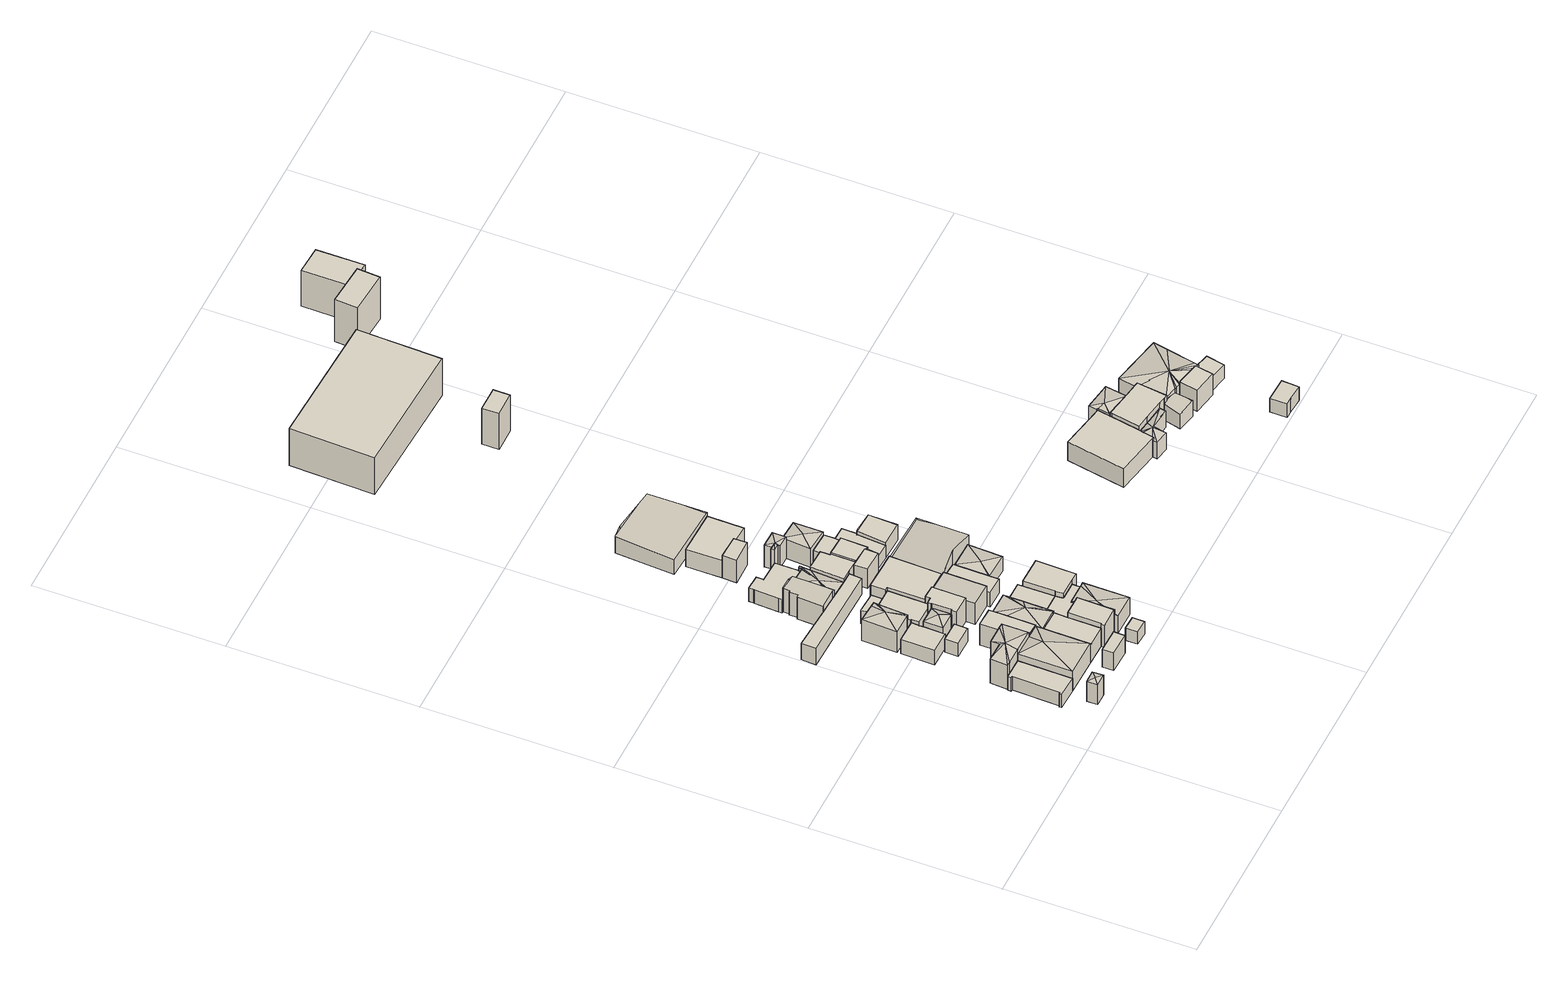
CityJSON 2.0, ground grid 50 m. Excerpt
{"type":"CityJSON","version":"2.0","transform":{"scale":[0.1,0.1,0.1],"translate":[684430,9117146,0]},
"CityObjects":{
"building1":{"type":"Building","attributes":{"Building Type":"Residential","Roof Shape":"hip","Roof Material":"Concrete Glazed Tile","Roof Material Code":"1","Roof Direction":"west","Building Height":6.71,"Roof Slope":28.7,"Footprint Area":9.84,"Solar PV Capacity Low":1.23,"Solar PV Capacity High":1.62,"Solar Annual Energy Low":1777,"Solar Annual Energy High":2342,"Suitable PV Area":7.36},"geometry":[{"type":"MultiSurface","lod":"2.2","boundaries":[[[0,1,2,3]],[[3,2,4,5]],[[2,1,6,4]],[[1,0,7,6]],[[0,3,5,7]],[[5,4,8]],[[4,6,8]],[[6,7,8]],[[7,5,8]]]}]},
"building2":{"type":"Building","attributes":{"Building Type":"Residential","Roof Shape":"shed","Roof Material":"Concrete Glazed Tile","Roof Material Code":"1","Roof Direction":"west","Building Height":4.32,"Roof Slope":14.6,"Footprint Area":80.28,"Solar PV Capacity Low":10.05,"Solar PV Capacity High":13.2,"Solar Annual Energy Low":14493,"Solar Annual Energy High":19101,"Suitable PV Area":60.01},"geometry":[{"type":"MultiSurface","lod":"2.2","boundaries":[[[9,10,11,12,13,14,15,16,17,18]],[[18,17,19,20]],[[17,16,21,19]],[[16,15,22,21]],[[15,14,23,22]],[[14,13,24,23]],[[13,12,25,24]],[[12,11,26,25]],[[11,10,27,26]],[[10,9,28,27]],[[9,18,20,28]],[[20,19,21,22,23,24,25,26,27,28]]]}]},
"building3":{"type":"Building","attributes":{"Building Type":"Residential","Roof Shape":"hip","Roof Material":"Concrete Glazed Tile","Roof Material Code":"1","Roof Direction":"west","Building Height":7.99,"Roof Slope":29,"Footprint Area":70.49,"Solar PV Capacity Low":8.83,"Solar PV Capacity High":11.59,"Solar Annual Energy Low":12726,"Solar Annual Energy High":16772,"Suitable PV Area":52.69},"geometry":[{"type":"MultiSurface","lod":"2.2","boundaries":[[[29,30,31,32,33,17,16,15,34]],[[34,15,35,36]],[[15,16,37,35]],[[16,17,38,37]],[[17,33,39,38]],[[33,32,40,39]],[[32,31,41,40]],[[31,30,42,41]],[[30,29,43,42]],[[29,34,36,43]],[[36,35,44]],[[35,37,44]],[[37,38,44]],[[38,39,44]],[[39,40,44]],[[40,41,44]],[[41,42,44]],[[42,43,44]],[[43,36,44]]]}]},
"building4":{"type":"Building","attributes":{"Building Type":"Residential","Roof Shape":"hip","Roof Material":"Concrete Glazed Tile","Roof Material Code":"1","Roof Direction":"west","Building Height":6.6,"Roof Slope":25.5,"Footprint Area":142.52,"Solar PV Capacity Low":17.84,"Solar PV Capacity High":23.44,"Solar Annual Energy Low":25731,"Solar Annual Energy High":33911,"Suitable PV Area":106.53},"geometry":[{"type":"MultiSurface","lod":"2.2","boundaries":[[[15,14,45,46,34]],[[34,46,47,48]],[[46,45,49,47]],[[45,14,50,49]],[[14,15,51,50]],[[15,34,48,51]],[[48,47,52]],[[47,49,52]],[[49,50,52]],[[50,51,52]],[[51,48,52]]]}]},
"building5":{"type":"Building","attributes":{"Building Type":"Residential","Roof Shape":"flat","Roof Material":"Concrete Glazed Tile","Roof Material Code":"1","Roof Direction":"west","Building Height":4.79,"Roof Slope":6.6,"Footprint Area":53.56,"Solar PV Capacity Low":6.71,"Solar PV Capacity High":8.81,"Solar Annual Energy Low":9671,"Solar Annual Energy High":12745,"Suitable PV Area":40.04},"geometry":[{"type":"MultiSurface","lod":"2.2","boundaries":[[[53,54,55,56,57,58,59,60]],[[60,59,61,62]],[[59,58,63,61]],[[58,57,64,63]],[[57,56,65,64]],[[56,55,66,65]],[[55,54,67,66]],[[54,53,68,67]],[[53,60,62,68]],[[62,61,63,64,65,66,67,68]]]}]},
"building6":{"type":"Building","attributes":{"Building Type":"Residential","Roof Shape":"shed","Roof Material":"Concrete Glazed Tile","Roof Material Code":"1","Roof Direction":"west","Building Height":4.29,"Roof Slope":19.2,"Footprint Area":19.59,"Solar PV Capacity Low":2.45,"Solar PV Capacity High":3.22,"Solar Annual Energy Low":3537,"Solar Annual Energy High":4661,"Suitable PV Area":14.64},"geometry":[{"type":"MultiSurface","lod":"2.2","boundaries":[[[69,70,71,72]],[[72,71,73,74]],[[71,70,75,73]],[[70,69,76,75]],[[69,72,74,76]],[[74,73,75,76]]]}]},
"building7":{"type":"Building","attributes":{"Building Type":"Residential","Roof Shape":"gable","Roof Material":"Concrete Glazed Tile","Roof Material Code":"1","Roof Direction":"west","Building Height":5.9,"Roof Slope":27.1,"Footprint Area":19.45,"Solar PV Capacity Low":2.44,"Solar PV Capacity High":3.2,"Solar Annual Energy Low":3512,"Solar Annual Energy High":4628,"Suitable PV Area":14.54},"geometry":[{"type":"MultiSurface","lod":"2.2","boundaries":[[[77,78,79,80]],[[80,79,81,82]],[[79,78,83,81]],[[78,77,84,83]],[[77,80,82,84]],[[82,81,83,84]]]}]},
"building8":{"type":"Building","attributes":{"Building Type":"Residential","Roof Shape":"hip","Roof Material":"Concrete Glazed Tile","Roof Material Code":"1","Roof Direction":"west","Building Height":6.98,"Roof Slope":22.7,"Footprint Area":56.76,"Solar PV Capacity Low":7.11,"Solar PV Capacity High":9.33,"Solar Annual Energy Low":10248,"Solar Annual Energy High":13506,"Suitable PV Area":42.43},"geometry":[{"type":"MultiSurface","lod":"2.2","boundaries":[[[85,86,87,88,89,90,91]],[[91,90,92,93]],[[90,89,94,92]],[[89,88,95,94]],[[88,87,96,95]],[[87,86,97,96]],[[86,85,98,97]],[[85,91,93,98]],[[93,92,99]],[[92,94,99]],[[94,95,99]],[[95,96,99]],[[96,97,99]],[[97,98,99]],[[98,93,99]]]}]},
"building9":{"type":"Building","attributes":{"Building Type":"Residential","Roof Shape":"shed","Roof Material":"Concrete Glazed Tile","Roof Material Code":"1","Roof Direction":"west","Building Height":6.92,"Roof Slope":19.2,"Footprint Area":53.92,"Solar PV Capacity Low":6.75,"Solar PV Capacity High":8.87,"Solar Annual Energy Low":9734,"Solar Annual Energy High":12829,"Suitable PV Area":40.3},"geometry":[{"type":"MultiSurface","lod":"2.2","boundaries":[[[30,29,34,46,100,101,102,103]],[[103,102,104,105]],[[102,101,106,104]],[[101,100,107,106]],[[100,46,108,107]],[[46,34,109,108]],[[34,29,110,109]],[[29,30,111,110]],[[30,103,105,111]],[[105,104,106,107,108,109,110,111]]]}]},
"building10":{"type":"Building","attributes":{"Building Type":"Residential","Roof Shape":"hip","Roof Material":"Concrete Glazed Tile","Roof Material Code":"1","Roof Direction":"west","Building Height":6.46,"Roof Slope":27.3,"Footprint Area":25.94,"Solar PV Capacity Low":3.25,"Solar PV Capacity High":4.27,"Solar Annual Energy Low":4684,"Solar Annual Energy High":6173,"Suitable PV Area":19.39},"geometry":[{"type":"MultiSurface","lod":"2.2","boundaries":[[[112,56,55,113,114,115]],[[115,114,116,117]],[[114,113,118,116]],[[113,55,119,118]],[[55,56,120,119]],[[56,112,121,120]],[[112,115,117,121]],[[117,116,122]],[[116,118,122]],[[118,119,122]],[[119,120,122]],[[120,121,122]],[[121,117,122]]]}]},
"building11":{"type":"Building","attributes":{"Building Type":"Residential","Roof Shape":"shed","Roof Material":"Concrete Glazed Tile","Roof Material Code":"1","Roof Direction":"west","Building Height":5.4,"Roof Slope":16.6,"Footprint Area":91.59,"Solar PV Capacity Low":11.47,"Solar PV Capacity High":15.06,"Solar Annual Energy Low":16535,"Solar Annual Energy High":21792,"Suitable PV Area":68.46},"geometry":[{"type":"MultiSurface","lod":"2.2","boundaries":[[[123,124,125,126,127,128,129,130,131]],[[131,130,132,133]],[[130,129,134,132]],[[129,128,135,134]],[[128,127,136,135]],[[127,126,137,136]],[[126,125,138,137]],[[125,124,139,138]],[[124,123,140,139]],[[123,131,133,140]],[[133,132,134,135,136,137,138,139,140]]]}]},
"building12":{"type":"Building","attributes":{"Building Type":"Residential","Roof Shape":"flat","Roof Material":"Concrete Glazed Tile","Roof Material Code":"1","Roof Direction":"west","Building Height":5.89,"Roof Slope":5.4,"Footprint Area":78.64,"Solar PV Capacity Low":9.85,"Solar PV Capacity High":12.93,"Solar Annual Energy Low":14198,"Solar Annual Energy High":18711,"Suitable PV Area":58.78},"geometry":[{"type":"MultiSurface","lod":"2.2","boundaries":[[[141,142,45,143,144,145,146]],[[146,145,147,148]],[[145,144,149,147]],[[144,143,150,149]],[[143,45,151,150]],[[45,142,152,151]],[[142,141,153,152]],[[141,146,148,153]],[[148,147,149,150,151,152,153]]]}]},
"building13":{"type":"Building","attributes":{"Building Type":"Residential","Roof Shape":"flat","Roof Material":"Concrete Glazed Tile","Roof Material Code":"1","Roof Direction":"west","Building Height":5.87,"Roof Slope":14.5,"Footprint Area":69.13,"Solar PV Capacity Low":8.66,"Solar PV Capacity High":11.37,"Solar Annual Energy Low":12482,"Solar Annual Energy High":16450,"Suitable PV Area":51.68},"geometry":[{"type":"MultiSurface","lod":"2.2","boundaries":[[[59,58,57,154,155,156,157,158,159,85,91,90]],[[90,91,160,161]],[[91,85,162,160]],[[85,159,163,162]],[[159,158,164,163]],[[158,157,165,164]],[[157,156,166,165]],[[156,155,167,166]],[[155,154,168,167]],[[154,57,169,168]],[[57,58,170,169]],[[58,59,171,170]],[[59,90,161,171]],[[161,160,162,163,164,165,166,167,168,169,170,171]]]}]},
"building14":{"type":"Building","attributes":{"Building Type":"Residential","Roof Shape":"gable","Roof Material":"Concrete Glazed Tile","Roof Material Code":"1","Roof Direction":"west","Building Height":7.31,"Roof Slope":30.5,"Footprint Area":60.91,"Solar PV Capacity Low":7.63,"Solar PV Capacity High":10.02,"Solar Annual Energy Low":10997,"Solar Annual Energy High":14494,"Suitable PV Area":45.53},"geometry":[{"type":"MultiSurface","lod":"2.2","boundaries":[[[172,173,130,129,174,175,176,177,178,179,180,181]],[[181,180,182,183]],[[180,179,184,182]],[[179,178,185,184]],[[178,177,186,185]],[[177,176,187,186]],[[176,175,188,187]],[[175,174,189,188]],[[174,129,190,189]],[[129,130,191,190]],[[130,173,192,191]],[[173,172,193,192]],[[172,181,183,193]],[[183,182,184,185,186,187,188,189,190,191,192,193]]]}]},
"building15":{"type":"Building","attributes":{"Building Type":"Residential","Roof Shape":"gable","Roof Material":"Concrete Glazed Tile","Roof Material Code":"1","Roof Direction":"west","Building Height":4.41,"Roof Slope":25.9,"Footprint Area":18.54,"Solar PV Capacity Low":2.32,"Solar PV Capacity High":3.05,"Solar Annual Energy Low":3347,"Solar Annual Energy High":4412,"Suitable PV Area":13.86},"geometry":[{"type":"MultiSurface","lod":"2.2","boundaries":[[[194,87,86,85,159,195]],[[195,159,196,197]],[[159,85,198,196]],[[85,86,199,198]],[[86,87,200,199]],[[87,194,201,200]],[[194,195,197,201]],[[197,196,198,199,200,201]]]}]},
"building16":{"type":"Building","attributes":{"Building Type":"Residential","Roof Shape":"hip","Roof Material":"Concrete Glazed Tile","Roof Material Code":"1","Roof Direction":"west","Building Height":6.36,"Roof Slope":26.4,"Footprint Area":82.91,"Solar PV Capacity Low":10.38,"Solar PV Capacity High":13.63,"Solar Annual Energy Low":14969,"Solar Annual Energy High":19727,"Suitable PV Area":61.97},"geometry":[{"type":"MultiSurface","lod":"2.2","boundaries":[[[142,202,203,204,205,206,207,101,100]],[[100,101,208,209]],[[101,207,210,208]],[[207,206,211,210]],[[206,205,212,211]],[[205,204,213,212]],[[204,203,214,213]],[[203,202,215,214]],[[202,142,216,215]],[[142,100,209,216]],[[209,208,217]],[[208,210,217]],[[210,211,217]],[[211,212,217]],[[212,213,217]],[[213,214,217]],[[214,215,217]],[[215,216,217]],[[216,209,217]]]}]},
"building17":{"type":"Building","attributes":{"Building Type":"Residential","Roof Shape":"flat","Roof Material":"Concrete Glazed Tile","Roof Material Code":"1","Roof Direction":"west","Building Height":7.96,"Roof Slope":9.4,"Footprint Area":42.77,"Solar PV Capacity Low":5.35,"Solar PV Capacity High":7.03,"Solar Annual Energy Low":7721,"Solar Annual Energy High":10176,"Suitable PV Area":31.97},"geometry":[{"type":"MultiSurface","lod":"2.2","boundaries":[[[112,115,114,113,218,219,220,156,155,154]],[[154,155,221,222]],[[155,156,223,221]],[[156,220,224,223]],[[220,219,225,224]],[[219,218,226,225]],[[218,113,227,226]],[[113,114,228,227]],[[114,115,229,228]],[[115,112,230,229]],[[112,154,222,230]],[[222,221,223,224,225,226,227,228,229,230]]]}]},
"building18":{"type":"Building","attributes":{"Building Type":"Residential","Roof Shape":"gable","Roof Material":"Concrete Glazed Tile","Roof Material Code":"1","Roof Direction":"west","Building Height":7.28,"Roof Slope":34.8,"Footprint Area":53.97,"Solar PV Capacity Low":6.76,"Solar PV Capacity High":8.88,"Solar Annual Energy Low":9744,"Solar Annual Energy High":12842,"Suitable PV Area":40.34},"geometry":[{"type":"MultiSurface","lod":"2.2","boundaries":[[[231,145,144,143,232,233,234,235]],[[235,234,236,237]],[[234,233,238,236]],[[233,232,239,238]],[[232,143,240,239]],[[143,144,241,240]],[[144,145,242,241]],[[145,231,243,242]],[[231,235,237,243]],[[237,236,238,239,240,241,242,243]]]}]},
"building19":{"type":"Building","attributes":{"Building Type":"Residential","Roof Shape":"shed","Roof Material":"Concrete Glazed Tile","Roof Material Code":"1","Roof Direction":"west","Building Height":4.11,"Roof Slope":10.7,"Footprint Area":12.36,"Solar PV Capacity Low":1.55,"Solar PV Capacity High":2.03,"Solar Annual Energy Low":2231,"Solar Annual Energy High":2940,"Suitable PV Area":9.24},"geometry":[{"type":"MultiSurface","lod":"2.2","boundaries":[[[244,245,246,247]],[[247,246,248,249]],[[246,245,250,248]],[[245,244,251,250]],[[244,247,249,251]],[[249,248,250,251]]]}]},
"building20":{"type":"Building","attributes":{"Building Type":"Residential","Roof Shape":"hip","Roof Material":"Concrete Glazed Tile","Roof Material Code":"1","Roof Direction":"west","Building Height":5.24,"Roof Slope":28.7,"Footprint Area":59.75,"Solar PV Capacity Low":7.48,"Solar PV Capacity High":9.83,"Solar Annual Energy Low":10788,"Solar Annual Energy High":14218,"Suitable PV Area":44.67},"geometry":[{"type":"MultiSurface","lod":"2.2","boundaries":[[[128,127,252,253,254,255,175,174,129]],[[129,174,256,257]],[[174,175,258,256]],[[175,255,259,258]],[[255,254,260,259]],[[254,253,261,260]],[[253,252,262,261]],[[252,127,263,262]],[[127,128,264,263]],[[128,129,257,264]],[[257,256,265]],[[256,258,265]],[[258,259,265]],[[259,260,265]],[[260,261,265]],[[261,262,265]],[[262,263,265]],[[263,264,265]],[[264,257,265]]]}]},
"building21":{"type":"Building","attributes":{"Building Type":"Residential","Roof Shape":"shed","Roof Material":"Concrete Glazed Tile","Roof Material Code":"1","Roof Direction":"west","Building Height":4.24,"Roof Slope":15.3,"Footprint Area":81.85,"Solar PV Capacity Low":10.25,"Solar PV Capacity High":13.46,"Solar Annual Energy Low":14777,"Solar Annual Energy High":19474,"Suitable PV Area":61.18},"geometry":[{"type":"MultiSurface","lod":"2.2","boundaries":[[[177,176,175,255,254,266,267,268,269,270,271,272,273]],[[273,272,274,275]],[[272,271,276,274]],[[271,270,277,276]],[[270,269,278,277]],[[269,268,279,278]],[[268,267,280,279]],[[267,266,281,280]],[[266,254,282,281]],[[254,255,283,282]],[[255,175,284,283]],[[175,176,285,284]],[[176,177,286,285]],[[177,273,275,286]],[[275,274,276,277,278,279,280,281,282,283,284,285,286]]]}]},
"building22":{"type":"Building","attributes":{"Building Type":"Residential","Roof Shape":"shed","Roof Material":"Concrete Glazed Tile","Roof Material Code":"1","Roof Direction":"west","Building Height":6.72,"Roof Slope":19.9,"Footprint Area":75.11,"Solar PV Capacity Low":9.4,"Solar PV Capacity High":12.35,"Solar Annual Energy Low":13560,"Solar Annual Energy High":17871,"Suitable PV Area":56.14},"geometry":[{"type":"MultiSurface","lod":"2.2","boundaries":[[[287,288,289,220,290,291]],[[291,290,292,293]],[[290,220,294,292]],[[220,289,295,294]],[[289,288,296,295]],[[288,287,297,296]],[[287,291,293,297]],[[293,292,294,295,296,297]]]}]},
"building23":{"type":"Building","attributes":{"Building Type":"Residential","Roof Shape":"gable","Roof Material":"Concrete Glazed Tile","Roof Material Code":"1","Roof Direction":"west","Building Height":5.32,"Roof Slope":28.4,"Footprint Area":53.61,"Solar PV Capacity Low":6.71,"Solar PV Capacity High":8.82,"Solar Annual Energy Low":9679,"Solar Annual Energy High":12756,"Suitable PV Area":40.07},"geometry":[{"type":"MultiSurface","lod":"2.2","boundaries":[[[298,206,205,204,299,300,301]],[[301,300,302,303]],[[300,299,304,302]],[[299,204,305,304]],[[204,205,306,305]],[[205,206,307,306]],[[206,298,308,307]],[[298,301,303,308]],[[303,302,304,305,306,307,308]]]}]},
"building24":{"type":"Building","attributes":{"Building Type":"Residential","Roof Shape":"flat","Roof Material":"Concrete Glazed Tile","Roof Material Code":"1","Roof Direction":"west","Building Height":5.53,"Roof Slope":8.8,"Footprint Area":42.78,"Solar PV Capacity Low":5.36,"Solar PV Capacity High":7.03,"Solar Annual Energy Low":7723,"Solar Annual Energy High":10178,"Suitable PV Area":31.98},"geometry":[{"type":"MultiSurface","lod":"2.2","boundaries":[[[141,146,145,231,309,310,311,312,299,204,203,202]],[[202,203,313,314]],[[203,204,315,313]],[[204,299,316,315]],[[299,312,317,316]],[[312,311,318,317]],[[311,310,319,318]],[[310,309,320,319]],[[309,231,321,320]],[[231,145,322,321]],[[145,146,323,322]],[[146,141,324,323]],[[141,202,314,324]],[[314,313,315,316,317,318,319,320,321,322,323,324]]]}]},
"building25":{"type":"Building","attributes":{"Building Type":"Residential","Roof Shape":"flat","Roof Material":"Concrete Glazed Tile","Roof Material Code":"1","Roof Direction":"west","Building Height":7.03,"Roof Slope":5.5,"Footprint Area":134.02,"Solar PV Capacity Low":16.78,"Solar PV Capacity High":22.04,"Solar Annual Energy Low":24196,"Solar Annual Energy High":31888,"Suitable PV Area":100.18},"geometry":[{"type":"MultiSurface","lod":"2.2","boundaries":[[[158,157,156,220,289,288,325,326]],[[326,325,327,328]],[[325,288,329,327]],[[288,289,295,329]],[[289,220,294,295]],[[220,156,330,294]],[[156,157,331,330]],[[157,158,332,331]],[[158,326,328,332]],[[328,327,329,295,294,330,331,332]]]}]},
"building26":{"type":"Building","attributes":{"Building Type":"Residential","Roof Shape":"hip","Roof Material":"Concrete Glazed Tile","Roof Material Code":"1","Roof Direction":"west","Building Height":5.83,"Roof Slope":20.6,"Footprint Area":79.08,"Solar PV Capacity Low":9.9,"Solar PV Capacity High":13.01,"Solar Annual Energy Low":14278,"Solar Annual Energy High":18817,"Suitable PV Area":59.12},"geometry":[{"type":"MultiSurface","lod":"2.2","boundaries":[[[231,235,234,233,333,334,335,310,309]],[[309,310,336,337]],[[310,335,338,336]],[[335,334,339,338]],[[334,333,340,339]],[[333,233,341,340]],[[233,234,342,341]],[[234,235,343,342]],[[235,231,344,343]],[[231,309,337,344]],[[337,336,345]],[[336,338,345]],[[338,339,345]],[[339,340,345]],[[340,341,345]],[[341,342,345]],[[342,343,345]],[[343,344,345]],[[344,337,345]]]}]},
"building27":{"type":"Building","attributes":{"Building Type":"Residential","Roof Shape":"shed","Roof Material":"Concrete Glazed Tile","Roof Material Code":"1","Roof Direction":"west","Building Height":6.15,"Roof Slope":18.8,"Footprint Area":55.04,"Solar PV Capacity Low":6.89,"Solar PV Capacity High":9.05,"Solar Annual Energy Low":9937,"Solar Annual Energy High":13096,"Suitable PV Area":41.14},"geometry":[{"type":"MultiSurface","lod":"2.2","boundaries":[[[252,127,126,346,347,348,349,350]],[[350,349,351,352]],[[349,348,353,351]],[[348,347,354,353]],[[347,346,355,354]],[[346,126,356,355]],[[126,127,357,356]],[[127,252,358,357]],[[252,350,352,358]],[[352,351,353,354,355,356,357,358]]]}]},
"building28":{"type":"Building","attributes":{"Building Type":"Residential","Roof Shape":"shed","Roof Material":"Concrete Glazed Tile","Roof Material Code":"1","Roof Direction":"west","Building Height":4.73,"Roof Slope":14.4,"Footprint Area":61.27,"Solar PV Capacity Low":7.67,"Solar PV Capacity High":10.08,"Solar Annual Energy Low":11062,"Solar Annual Energy High":14579,"Suitable PV Area":45.8},"geometry":[{"type":"MultiSurface","lod":"2.2","boundaries":[[[359,360,361,362,287,291,363,364]],[[364,363,365,366]],[[363,291,367,365]],[[291,287,368,367]],[[287,362,369,368]],[[362,361,370,369]],[[361,360,371,370]],[[360,359,372,371]],[[359,364,366,372]],[[366,365,367,368,369,370,371,372]]]}]},
"building29":{"type":"Building","attributes":{"Building Type":"Residential","Roof Shape":"gable","Roof Material":"Concrete Glazed Tile","Roof Material Code":"1","Roof Direction":"west","Building Height":7.48,"Roof Slope":28.2,"Footprint Area":22.97,"Solar PV Capacity Low":2.88,"Solar PV Capacity High":3.78,"Solar Annual Energy Low":4148,"Solar Annual Energy High":5467,"Suitable PV Area":17.17},"geometry":[{"type":"MultiSurface","lod":"2.2","boundaries":[[[373,374,375,376]],[[376,375,377,378]],[[375,374,379,377]],[[374,373,380,379]],[[373,376,378,380]],[[378,377,379,380]]]}]},
"building30":{"type":"Building","attributes":{"Building Type":"Residential","Roof Shape":"flat","Roof Material":"Concrete Glazed Tile","Roof Material Code":"1","Roof Direction":"west","Building Height":6.98,"Roof Slope":13.8,"Footprint Area":77.11,"Solar PV Capacity Low":9.65,"Solar PV Capacity High":12.68,"Solar Annual Energy Low":13921,"Solar Annual Energy High":18347,"Suitable PV Area":57.64},"geometry":[{"type":"MultiSurface","lod":"2.2","boundaries":[[[381,301,300,299,312,311,382]],[[382,311,383,384]],[[311,312,385,383]],[[312,299,386,385]],[[299,300,387,386]],[[300,301,388,387]],[[301,381,389,388]],[[381,382,384,389]],[[384,383,385,386,387,388,389]]]}]},
"building31":{"type":"Building","attributes":{"Building Type":"Residential","Roof Shape":"gable","Roof Material":"Concrete Glazed Tile","Roof Material Code":"1","Roof Direction":"west","Building Height":6.42,"Roof Slope":28.6,"Footprint Area":20.19,"Solar PV Capacity Low":2.53,"Solar PV Capacity High":3.32,"Solar Annual Energy Low":3645,"Solar Annual Energy High":4804,"Suitable PV Area":15.09},"geometry":[{"type":"MultiSurface","lod":"2.2","boundaries":[[[390,391,392,393,394,395]],[[395,394,396,397]],[[394,393,398,396]],[[393,392,399,398]],[[392,391,400,399]],[[391,390,401,400]],[[390,395,397,401]],[[397,396,398,399,400,401]]]}]},
"building32":{"type":"Building","attributes":{"Building Type":"Residential","Roof Shape":"hip","Roof Material":"Concrete Glazed Tile","Roof Material Code":"1","Roof Direction":"west","Building Height":7.27,"Roof Slope":26.9,"Footprint Area":16.12,"Solar PV Capacity Low":2.02,"Solar PV Capacity High":2.65,"Solar Annual Energy Low":2910,"Solar Annual Energy High":3835,"Suitable PV Area":12.05},"geometry":[{"type":"MultiSurface","lod":"2.2","boundaries":[[[402,403,404,405,406,407,408,409]],[[409,408,410,411]],[[408,407,412,410]],[[407,406,413,412]],[[406,405,414,413]],[[405,404,415,414]],[[404,403,416,415]],[[403,402,417,416]],[[402,409,411,417]],[[411,410,418]],[[410,412,418]],[[412,413,418]],[[413,414,418]],[[414,415,418]],[[415,416,418]],[[416,417,418]],[[417,411,418]]]}]},
"building33":{"type":"Building","attributes":{"Building Type":"Residential","Roof Shape":"flat","Roof Material":"Concrete Glazed Tile","Roof Material Code":"1","Roof Direction":"west","Building Height":6.64,"Roof Slope":12.9,"Footprint Area":35.77,"Solar PV Capacity Low":4.48,"Solar PV Capacity High":5.88,"Solar Annual Energy Low":6458,"Solar Annual Energy High":8511,"Suitable PV Area":26.74},"geometry":[{"type":"MultiSurface","lod":"2.2","boundaries":[[[346,392,391,390,419,420,421,422,348,347]],[[347,348,423,424]],[[348,422,425,423]],[[422,421,426,425]],[[421,420,427,426]],[[420,419,428,427]],[[419,390,429,428]],[[390,391,400,429]],[[391,392,430,400]],[[392,346,431,430]],[[346,347,424,431]],[[424,423,425,426,427,428,429,400,430,431]]]}]},
"building34":{"type":"Building","attributes":{"Building Type":"Residential","Roof Shape":"shed","Roof Material":"Concrete Glazed Tile","Roof Material Code":"1","Roof Direction":"west","Building Height":5.59,"Roof Slope":10.7,"Footprint Area":114.45,"Solar PV Capacity Low":14.33,"Solar PV Capacity High":18.82,"Solar Annual Energy Low":20664,"Solar Annual Energy High":27233,"Suitable PV Area":85.55},"geometry":[{"type":"MultiSurface","lod":"2.2","boundaries":[[[432,433,374,434]],[[434,374,435,436]],[[374,433,437,435]],[[433,432,438,437]],[[432,434,436,438]],[[436,435,437,438]]]}]},
"building35":{"type":"Building","attributes":{"Building Type":"Residential","Roof Shape":"flat","Roof Material":"Concrete Glazed Tile","Roof Material Code":"1","Roof Direction":"west","Building Height":5.71,"Roof Slope":12.1,"Footprint Area":24.98,"Solar PV Capacity Low":3.13,"Solar PV Capacity High":4.11,"Solar Annual Energy Low":4510,"Solar Annual Energy High":5944,"Suitable PV Area":18.67},"geometry":[{"type":"MultiSurface","lod":"2.2","boundaries":[[[350,349,348,439,440,441,442,443]],[[443,442,444,445]],[[442,441,446,444]],[[441,440,447,446]],[[440,439,448,447]],[[439,348,449,448]],[[348,349,450,449]],[[349,350,451,450]],[[350,443,445,451]],[[445,444,446,447,448,449,450,451]]]}]},
"building36":{"type":"Building","attributes":{"Building Type":"Residential","Roof Shape":"hip","Roof Material":"Concrete Glazed Tile","Roof Material Code":"1","Roof Direction":"west","Building Height":4.82,"Roof Slope":22.9,"Footprint Area":64.64,"Solar PV Capacity Low":8.09,"Solar PV Capacity High":10.63,"Solar Annual Energy Low":11671,"Solar Annual Energy High":15381,"Suitable PV Area":48.32},"geometry":[{"type":"MultiSurface","lod":"2.2","boundaries":[[[452,361,360,359,453]],[[453,359,454,455]],[[359,360,456,454]],[[360,361,457,456]],[[361,452,458,457]],[[452,453,455,458]],[[455,454,459]],[[454,456,459]],[[456,457,459]],[[457,458,459]],[[458,455,459]]]}]},
"building37":{"type":"Building","attributes":{"Building Type":"Residential","Roof Shape":"hip","Roof Material":"Concrete Glazed Tile","Roof Material Code":"1","Roof Direction":"west","Building Height":6.25,"Roof Slope":29.8,"Footprint Area":46.32,"Solar PV Capacity Low":5.8,"Solar PV Capacity High":7.62,"Solar Annual Energy Low":8362,"Solar Annual Energy High":11021,"Suitable PV Area":34.62},"geometry":[{"type":"MultiSurface","lod":"2.2","boundaries":[[[460,461,462,463]],[[463,462,464,465]],[[462,461,466,464]],[[461,460,467,466]],[[460,463,465,467]],[[465,464,468]],[[464,466,468]],[[466,467,468]],[[467,465,468]]]}]},
"building38":{"type":"Building","attributes":{"Building Type":"Residential","Roof Shape":"gable","Roof Material":"Concrete Glazed Tile","Roof Material Code":"1","Roof Direction":"west","Building Height":6.05,"Roof Slope":33.5,"Footprint Area":204.56,"Solar PV Capacity Low":25.61,"Solar PV Capacity High":33.64,"Solar Annual Energy Low":36932,"Solar Annual Energy High":48674,"Suitable PV Area":152.91},"geometry":[{"type":"MultiSurface","lod":"2.2","boundaries":[[[288,287,362,469,470,325]],[[325,470,471,472]],[[470,469,473,471]],[[469,362,474,473]],[[362,287,475,474]],[[287,288,476,475]],[[288,325,472,476]],[[471,473,474,475,476,472]]]}]},
"building39":{"type":"Building","attributes":{"Building Type":"Residential","Roof Shape":"gable","Roof Material":"Clay Tile Shingle","Roof Material Code":"3","Roof Direction":"west","Building Height":4.9,"Roof Slope":33.9,"Footprint Area":264.09,"Solar PV Capacity Low":33.07,"Solar PV Capacity High":43.43,"Solar Annual Energy Low":47681,"Solar Annual Energy High":62839,"Suitable PV Area":197.41},"geometry":[{"type":"MultiSurface","lod":"2.2","boundaries":[[[477,478,479,480,481]],[[481,480,482,483]],[[480,479,484,482]],[[479,478,485,484]],[[478,477,486,485]],[[477,481,483,486]],[[483,482,484,485,486]]]}]},
"building40":{"type":"Building","attributes":{"Building Type":"Residential","Roof Shape":"flat","Roof Material":"Concrete Glazed Tile","Roof Material Code":"1","Roof Direction":"west","Building Height":4.18,"Roof Slope":10.2,"Footprint Area":57.58,"Solar PV Capacity Low":7.21,"Solar PV Capacity High":9.47,"Solar Annual Energy Low":10396,"Solar Annual Energy High":13701,"Suitable PV Area":43.04},"geometry":[{"type":"MultiSurface","lod":"2.2","boundaries":[[[422,421,420,419,487,488,489,490,491,441,440,439]],[[439,440,492,493]],[[440,441,494,492]],[[441,491,495,494]],[[491,490,496,495]],[[490,489,497,496]],[[489,488,498,497]],[[488,487,499,498]],[[487,419,500,499]],[[419,420,501,500]],[[420,421,502,501]],[[421,422,503,502]],[[422,439,493,503]],[[493,492,494,495,496,497,498,499,500,501,502,503]]]}]},
"building41":{"type":"Building","attributes":{"Building Type":"Residential","Roof Shape":"gable","Roof Material":"Concrete Glazed Tile","Roof Material Code":"1","Roof Direction":"west","Building Height":5,"Roof Slope":27.3,"Footprint Area":48.91,"Solar PV Capacity Low":6.12,"Solar PV Capacity High":8.04,"Solar Annual Energy Low":8831,"Solar Annual Energy High":11638,"Suitable PV Area":36.56},"geometry":[{"type":"MultiSurface","lod":"2.2","boundaries":[[[504,490,489,488,505]],[[505,488,506,507]],[[488,489,508,506]],[[489,490,509,508]],[[490,504,510,509]],[[504,505,507,510]],[[507,506,508,509,510]]]}]},
"building42":{"type":"Building","attributes":{"Building Type":"Office Building","Roof Shape":"flat","Roof Material":"Clay Tile Shingle","Roof Material Code":"3","Roof Direction":"west","Building Height":12.4,"Roof Slope":5,"Footprint Area":815.75,"Solar PV Capacity Low":109.99,"Solar PV Capacity High":144.47,"Solar Annual Energy Low":158606,"Solar Annual Energy High":209030,"Suitable PV Area":656.67},"geometry":[{"type":"MultiSurface","lod":"2.2","boundaries":[[[511,512,513,514]],[[514,513,515,516]],[[513,512,517,515]],[[512,511,518,517]],[[511,514,516,518]],[[516,515,517,518]]]}]},
"building43":{"type":"Building","attributes":{"Building Type":"Office Building","Roof Shape":"flat","Roof Material":"Concrete Glazed Tile","Roof Material Code":"1","Roof Direction":"west","Building Height":12.08,"Roof Slope":14.1,"Footprint Area":30,"Solar PV Capacity Low":4.05,"Solar PV Capacity High":5.31,"Solar Annual Energy Low":5833,"Solar Annual Energy High":7688,"Suitable PV Area":24.15},"geometry":[{"type":"MultiSurface","lod":"2.2","boundaries":[[[519,520,521,522]],[[522,521,523,524]],[[521,520,525,523]],[[520,519,526,525]],[[519,522,524,526]],[[524,523,525,526]]]}]},
"building44":{"type":"Building","attributes":{"Building Type":"Residential","Roof Shape":"flat","Roof Material":"Concrete Aluminum Tile","Roof Material Code":"2","Roof Direction":"west","Building Height":6.31,"Roof Slope":10.6,"Footprint Area":201.47,"Solar PV Capacity Low":25.23,"Solar PV Capacity High":33.13,"Solar Annual Energy Low":36375,"Solar Annual Energy High":47939,"Suitable PV Area":150.6},"geometry":[{"type":"MultiSurface","lod":"2.2","boundaries":[[[527,528,529,530,531,532,533,534,535,536,537,538]],[[538,537,539,540]],[[537,536,541,539]],[[536,535,542,541]],[[535,534,543,542]],[[534,533,544,543]],[[533,532,545,544]],[[532,531,546,545]],[[531,530,547,546]],[[530,529,548,547]],[[529,528,549,548]],[[528,527,550,549]],[[527,538,540,550]],[[540,539,541,542,543,544,545,546,547,548,549,550]]]}]},
"building45":{"type":"Building","attributes":{"Building Type":"Residential","Roof Shape":"hip","Roof Material":"Concrete Glazed Tile","Roof Material Code":"1","Roof Direction":"west","Building Height":5.64,"Roof Slope":29.7,"Footprint Area":29.19,"Solar PV Capacity Low":3.65,"Solar PV Capacity High":4.8,"Solar Annual Energy Low":5269,"Solar Annual Energy High":6944,"Suitable PV Area":21.82},"geometry":[{"type":"MultiSurface","lod":"2.2","boundaries":[[[551,552,553,532,531,530,529,528,554,555,556]],[[556,555,557,558]],[[555,554,559,557]],[[554,528,560,559]],[[528,529,561,560]],[[529,530,562,561]],[[530,531,563,562]],[[531,532,564,563]],[[532,553,565,564]],[[553,552,566,565]],[[552,551,567,566]],[[551,556,558,567]],[[558,557,568]],[[557,559,568]],[[559,560,568]],[[560,561,568]],[[561,562,568]],[[562,563,568]],[[563,564,568]],[[564,565,568]],[[565,566,568]],[[566,567,568]],[[567,558,568]]]}]},
"building46":{"type":"Building","attributes":{"Building Type":"Residential","Roof Shape":"shed","Roof Material":"Concrete Aluminum Tile","Roof Material Code":"2","Roof Direction":"west","Building Height":7.24,"Roof Slope":17.1,"Footprint Area":99.28,"Solar PV Capacity Low":12.43,"Solar PV Capacity High":16.33,"Solar Annual Energy Low":17925,"Solar Annual Energy High":23624,"Suitable PV Area":74.21},"geometry":[{"type":"MultiSurface","lod":"2.2","boundaries":[[[569,570,534,533,532,553,552,571,572,573,574,575]],[[575,574,576,577]],[[574,573,578,576]],[[573,572,579,578]],[[572,571,580,579]],[[571,552,581,580]],[[552,553,582,581]],[[553,532,583,582]],[[532,533,584,583]],[[533,534,585,584]],[[534,570,586,585]],[[570,569,587,586]],[[569,575,577,587]],[[577,576,578,579,580,581,582,583,584,585,586,587]]]}]},
"building47":{"type":"Building","attributes":{"Building Type":"Residential","Roof Shape":"hip","Roof Material":"Concrete Glazed Tile","Roof Material Code":"1","Roof Direction":"west","Building Height":6.92,"Roof Slope":25,"Footprint Area":43.04,"Solar PV Capacity Low":5.39,"Solar PV Capacity High":7.08,"Solar Annual Energy Low":7771,"Solar Annual Energy High":10242,"Suitable PV Area":32.18},"geometry":[{"type":"MultiSurface","lod":"2.2","boundaries":[[[588,537,536,535,534,570,589]],[[589,570,590,591]],[[570,534,592,590]],[[534,535,593,592]],[[535,536,594,593]],[[536,537,595,594]],[[537,588,596,595]],[[588,589,591,596]],[[591,590,597]],[[590,592,597]],[[592,593,597]],[[593,594,597]],[[594,595,597]],[[595,596,597]],[[596,591,597]]]}]},
"building48":{"type":"Building","attributes":{"Building Type":"Residential","Roof Shape":"gable","Roof Material":"Concrete Glazed Tile","Roof Material Code":"1","Roof Direction":"west","Building Height":4.8,"Roof Slope":33.4,"Footprint Area":24.92,"Solar PV Capacity Low":3.12,"Solar PV Capacity High":4.1,"Solar Annual Energy Low":4500,"Solar Annual Energy High":5930,"Suitable PV Area":18.63},"geometry":[{"type":"MultiSurface","lod":"2.2","boundaries":[[[598,574,573,572,571,599,600]],[[600,599,601,602]],[[599,571,603,601]],[[571,572,604,603]],[[572,573,605,604]],[[573,574,606,605]],[[574,598,607,606]],[[598,600,602,607]],[[602,601,603,604,605,606,607]]]}]},
"building49":{"type":"Building","attributes":{"Building Type":"Office Building","Roof Shape":"flat","Roof Material":"Concrete Glazed Tile","Roof Material Code":"1","Roof Direction":"west","Building Height":14.06,"Roof Slope":7.7,"Footprint Area":69.95,"Solar PV Capacity Low":9.43,"Solar PV Capacity High":12.39,"Solar Annual Energy Low":13601,"Solar Annual Energy High":17925,"Suitable PV Area":56.31},"geometry":[{"type":"MultiSurface","lod":"2.2","boundaries":[[[608,609,610,611]],[[611,610,612,613]],[[610,609,614,612]],[[609,608,615,614]],[[608,611,613,615]],[[613,612,614,615]]]}]},
"building50":{"type":"Building","attributes":{"Building Type":"Residential","Roof Shape":"flat","Roof Material":"Concrete Glazed Tile","Roof Material Code":"1","Roof Direction":"west","Building Height":7.11,"Roof Slope":12.7,"Footprint Area":32.85,"Solar PV Capacity Low":4.11,"Solar PV Capacity High":5.4,"Solar Annual Energy Low":5930,"Solar Annual Energy High":7816,"Suitable PV Area":24.55},"geometry":[{"type":"MultiSurface","lod":"2.2","boundaries":[[[616,617,618,619,620,621,622]],[[622,621,623,624]],[[621,620,625,623]],[[620,619,626,625]],[[619,618,627,626]],[[618,617,628,627]],[[617,616,629,628]],[[616,622,624,629]],[[624,623,625,626,627,628,629]]]}]},
"building51":{"type":"Building","attributes":{"Building Type":"Residential","Roof Shape":"gable","Roof Material":"Concrete Glazed Tile","Roof Material Code":"1","Roof Direction":"west","Building Height":4.47,"Roof Slope":26.2,"Footprint Area":29.83,"Solar PV Capacity Low":3.73,"Solar PV Capacity High":4.9,"Solar Annual Energy Low":5385,"Solar Annual Energy High":7097,"Suitable PV Area":22.29},"geometry":[{"type":"MultiSurface","lod":"2.2","boundaries":[[[630,631,632,633,634]],[[634,633,635,636]],[[633,632,637,635]],[[632,631,638,637]],[[631,630,639,638]],[[630,634,636,639]],[[636,635,637,638,639]]]}]},
"building52":{"type":"Building","attributes":{"Building Type":"Residential","Roof Shape":"hip","Roof Material":"Concrete Aluminum Tile","Roof Material Code":"2","Roof Direction":"west","Building Height":6.27,"Roof Slope":29.4,"Footprint Area":179.83,"Solar PV Capacity Low":22.52,"Solar PV Capacity High":29.57,"Solar Annual Energy Low":32468,"Solar Annual Energy High":42790,"Suitable PV Area":134.43},"geometry":[{"type":"MultiSurface","lod":"2.2","boundaries":[[[640,569,575,574,598,641,620,619,618,617,642,643,644,645]],[[645,644,646,647]],[[644,643,648,646]],[[643,642,649,648]],[[642,617,650,649]],[[617,618,651,650]],[[618,619,652,651]],[[619,620,653,652]],[[620,641,654,653]],[[641,598,655,654]],[[598,574,656,655]],[[574,575,657,656]],[[575,569,658,657]],[[569,640,659,658]],[[640,645,647,659]],[[647,646,660]],[[646,648,660]],[[648,649,660]],[[649,650,660]],[[650,651,660]],[[651,652,660]],[[652,653,660]],[[653,654,660]],[[654,655,660]],[[655,656,660]],[[656,657,660]],[[657,658,660]],[[658,659,660]],[[659,647,660]]]}]},
"building53":{"type":"Building","attributes":{"Building Type":"Residential","Roof Shape":"shed","Roof Material":"Concrete Glazed Tile","Roof Material Code":"1","Roof Direction":"west","Building Height":4.55,"Roof Slope":10.6,"Footprint Area":29.91,"Solar PV Capacity Low":3.74,"Solar PV Capacity High":4.92,"Solar Annual Energy Low":5399,"Solar Annual Energy High":7116,"Suitable PV Area":22.35},"geometry":[{"type":"MultiSurface","lod":"2.2","boundaries":[[[661,643,642,617,616,662]],[[662,616,663,664]],[[616,617,665,663]],[[617,642,666,665]],[[642,643,667,666]],[[643,661,668,667]],[[661,662,664,668]],[[664,663,665,666,667,668]]]}]},
"building54":{"type":"Building","attributes":{"Building Type":"Office Building","Roof Shape":"flat","Roof Material":"Concrete Glazed Tile","Roof Material Code":"1","Roof Direction":"west","Building Height":12.15,"Roof Slope":7.3,"Footprint Area":96.62,"Solar PV Capacity Low":13.03,"Solar PV Capacity High":17.11,"Solar Annual Energy Low":18786,"Solar Annual Energy High":24758,"Suitable PV Area":77.78},"geometry":[{"type":"MultiSurface","lod":"2.2","boundaries":[[[669,670,671,672]],[[672,671,673,674]],[[671,670,675,673]],[[670,669,676,675]],[[669,672,674,676]],[[674,673,675,676]]]}]}
},
"vertices":[
[149,39,0],[184,39,0],[183,68,0],[149,67,0],[183,68,67],[149,67,67],[184,39,67],[149,39,67],[166,53,70],
[108,243,0],[113,243,0],[109,119,0],[106,119,0],[106,112,0],[166,111,0],[168,253,0],[121,253,0],[110,253,0],[108,253,0],[110,253,45],[108,253,45],[121,253,44],[168,253,43],[166,111,43],[106,112,45],[106,119,45],[109,119,45],[113,243,45],[108,243,45],
[231,322,0],[218,322,0],[168,322,0],[168,299,0],[113,300,0],[231,252,0],[168,253,80],[231,252,80],[121,253,80],[110,253,80],[113,300,80],[168,299,80],[168,322,80],[218,322,80],[231,322,80],[170,286,87],
[267,110,0],[269,251,0],[269,251,66],[231,252,66],[267,110,66],[166,111,66],[168,253,66],[220,211,76],
[115,444,0],[176,443,0],[176,448,0],[177,500,0],[177,510,0],[178,531,0],[175,531,0],[117,532,0],[175,531,48],[117,532,48],[178,531,48],[177,510,48],[177,500,48],[176,448,48],[176,443,48],[115,444,48],
[163,404,0],[218,403,0],[219,439,0],[163,439,0],[219,439,43],[163,439,44],[218,403,43],[163,404,44],
[267,79,0],[267,49,0],[331,48,0],[332,78,0],[331,48,59],[332,78,59],[267,49,59],[267,79,59],
[183,621,0],[183,630,0],[171,631,0],[120,634,0],[117,541,0],[175,540,0],[178,540,0],[175,540,70],[178,540,70],[117,541,70],[120,634,70],[171,631,70],[183,630,70],[183,621,70],[161,591,75],
[271,330,0],[271,364,0],[271,372,0],[218,373,0],[271,372,69],[218,373,71],[271,364,69],[271,330,69],[269,251,69],[231,252,71],[231,322,71],[218,322,71],
[225,500,0],[224,448,0],[227,448,0],[227,500,0],[227,448,65],[227,500,65],[224,448,65],[176,448,65],[177,500,65],[225,500,65],[209,474,69],
[5,739,0],[3,700,0],[260,695,0],[262,728,0],[233,728,0],[186,730,0],[172,731,0],[123,733,0],[65,736,0],[123,733,55],[65,736,55],[172,731,54],[186,730,54],[233,728,54],[262,728,54],[260,695,54],[3,700,55],[5,739,55],
[331,232,0],[269,233,0],[329,109,0],[331,109,0],[332,196,0],[333,232,0],[332,196,59],[333,232,59],[331,109,59],[329,109,59],[267,110,59],[269,233,59],[331,232,59],
[225,510,0],[241,510,0],[241,523,0],[242,621,0],[233,621,0],[226,621,0],[178,540,59],[175,540,59],[183,621,59],[226,621,59],[233,621,59],[242,621,59],[241,523,59],[241,510,59],[225,510,59],[177,510,59],[178,531,59],[175,531,59],
[124,801,0],[122,733,0],[181,731,0],[183,839,0],[161,840,0],[133,842,0],[132,840,0],[132,824,0],[129,824,0],[129,801,0],[129,824,77],[129,801,77],[132,824,78],[132,840,79],[133,842,79],[161,840,85],[183,839,73],[181,731,74],[172,731,79],[123,733,74],[122,733,73],[124,801,75],
[171,658,0],[227,656,0],[226,621,44],[227,656,45],[183,621,44],[183,630,48],[171,631,48],[171,658,44],
[331,233,0],[333,233,0],[333,253,0],[334,313,0],[334,350,0],[335,363,0],[271,364,64],[271,330,64],[335,363,64],[334,350,64],[334,313,64],[333,253,64],[333,233,64],[331,233,64],[269,233,64],[312,297,70],
[224,434,0],[276,434,0],[277,522,0],[241,510,80],[225,510,80],[241,523,80],[277,522,80],[276,434,80],[224,434,80],[224,448,80],[227,448,80],[227,500,80],[225,500,80],
[385,196,0],[329,100,0],[385,99,0],[386,99,0],[388,196,0],[386,99,74],[388,196,73],[385,99,75],[329,100,73],[329,109,73],[331,109,74],[332,196,75],[385,196,75],
[370,32,0],[408,31,0],[409,63,0],[370,64,0],[409,63,41],[370,64,42],[408,31,41],[370,32,42],
[238,818,0],[240,846,0],[235,846,0],[235,837,0],[181,731,52],[172,731,52],[183,839,52],[235,837,52],[235,846,52],[240,846,52],[238,818,52],[233,728,52],[186,730,52],[207,784,59],
[235,908,0],[173,909,0],[173,928,0],[132,930,0],[131,917,0],[131,914,0],[128,851,0],[128,842,0],[128,851,45],[128,842,45],[131,914,45],[131,917,45],[132,930,45],[173,928,44],[173,909,44],[235,908,42],[235,846,42],[235,837,42],[183,839,44],[161,840,44],[133,842,45],
[344,521,0],[335,521,0],[278,522,0],[276,410,0],[343,409,0],[276,410,70],[343,409,67],[277,522,70],[278,522,70],[335,521,68],[344,521,67],
[389,350,0],[388,253,0],[390,253,0],[389,337,0],[390,253,53],[389,337,54],[388,253,54],[333,253,53],[334,313,54],[334,350,54],[389,350,54],
[385,210,0],[440,210,0],[440,232,0],[390,232,0],[333,233,55],[331,233,55],[333,253,55],[388,253,55],[390,232,55],[440,232,55],[440,210,55],[385,210,55],[385,196,55],[332,196,55],[333,232,55],[331,232,55],
[339,658,0],[234,661,0],[339,658,70],[234,661,70],[335,521,70],[241,523,70],[242,621,70],[233,621,70],
[385,89,0],[452,89,0],[452,210,0],[440,210,58],[385,210,58],[452,210,58],[452,89,58],[385,89,58],[385,99,58],[386,99,58],[388,196,58],[385,196,58],[407,155,63],
[295,727,0],[297,727,0],[298,791,0],[295,791,0],[295,817,0],[295,791,62],[295,817,62],[298,791,61],[297,727,61],[295,727,62],[262,728,63],[233,728,64],[238,818,63],
[394,424,0],[394,427,0],[395,514,0],[395,519,0],[343,400,0],[394,399,0],[343,400,49],[394,399,47],[343,409,49],[344,521,49],[395,519,47],[395,514,47],[394,427,47],[394,424,47],
[240,1016,0],[178,1018,0],[176,980,0],[241,981,0],[176,980,75],[241,981,75],[178,1018,75],[240,1016,76],
[464,336,0],[462,231,0],[440,232,70],[462,231,70],[390,232,70],[388,253,70],[390,253,70],[389,337,70],[464,336,70],
[341,719,0],[341,723,0],[295,725,0],[284,726,0],[283,690,0],[341,688,0],[283,690,65],[341,688,64],[284,726,64],[295,725,65],[341,723,66],[341,719,68],
[252,922,0],[245,922,0],[246,913,0],[264,913,0],[263,906,0],[297,905,0],[297,941,0],[251,942,0],[297,941,73],[251,942,73],[297,905,73],[263,906,73],[264,913,73],[246,913,73],[245,922,73],[252,922,73],[264,921,76],
[344,719,0],[349,718,0],[352,789,0],[346,789,0],[298,791,66],[297,727,66],[346,789,66],[352,789,66],[349,718,66],[344,719,66],[341,719,66],[295,725,66],[295,727,66],
[300,1110,0],[177,1112,0],[299,1015,0],[178,1018,58],[299,1015,56],[177,1112,58],[300,1110,56],
[346,790,0],[352,790,0],[353,810,0],[353,833,0],[296,835,0],[353,833,57],[296,835,57],[353,810,57],[352,790,57],[346,790,57],[298,791,57],[295,791,57],[295,817,57],
[468,513,0],[464,421,0],[394,424,48],[464,421,48],[394,427,48],[395,514,48],[468,513,48],[423,460,54],
[356,913,0],[298,916,0],[293,840,0],[356,836,0],[293,840,63],[356,836,63],[298,916,63],[356,913,63],[326,876,68],
[484,517,0],[488,654,0],[488,654,60],[339,658,63],[484,517,63],[395,519,94],[344,521,66],[335,521,60],
[316,1272,0],[175,1281,0],[152,1282,0],[142,1126,0],[317,1117,0],[142,1126,49],[317,1117,49],[152,1282,55],[175,1281,68],[316,1272,50],
[344,693,0],[393,691,0],[399,768,0],[402,768,0],[403,809,0],[352,790,42],[346,790,42],[353,810,42],[403,809,42],[402,768,42],[399,768,42],[393,691,42],[344,693,42],[344,719,42],[349,718,42],[352,789,42],[346,789,42],
[461,766,0],[459,689,0],[393,691,50],[459,689,51],[399,768,53],[402,768,54],[461,766,50],
[473,2089,0],[109,2103,0],[101,1879,0],[465,1865,0],[101,1879,124],[465,1865,124],[109,2103,124],[473,2089,124],
[422,1715,0],[355,1715,0],[355,1670,0],[422,1670,0],[355,1670,121],[422,1670,121],[355,1715,121],[422,1715,121],
[831,270,0],[951,248,0],[955,247,0],[961,281,0],[962,284,0],[963,288,0],[977,364,0],[978,369,0],[978,370,0],[984,404,0],[979,405,0],[860,427,0],[979,405,63],[860,427,63],[984,404,63],[978,370,63],[978,369,63],[977,364,63],[963,288,63],[962,284,63],[961,281,63],[955,247,63],[951,248,63],[831,270,63],
[1052,259,0],[1055,275,0],[999,283,0],[949,236,0],[986,228,0],[995,267,0],[986,228,56],[995,267,56],[949,236,56],[951,248,56],[955,247,56],[961,281,56],[962,284,56],[963,288,56],[999,283,56],[1055,275,56],[1052,259,56],[984,263,62],
[1091,352,0],[1049,358,0],[1073,272,0],[1075,272,0],[1085,271,0],[1085,272,0],[1096,351,0],[1085,272,73],[1096,351,72],[1085,271,73],[1075,272,73],[1073,272,73],[1055,275,73],[999,283,75],[963,288,75],[977,364,75],[978,369,75],[1049,358,73],[1091,352,72],
[982,427,0],[1058,416,0],[1049,358,69],[1058,416,69],[978,369,69],[978,370,69],[984,404,69],[979,405,69],[982,427,69],[1001,393,76],
[1123,265,0],[1062,226,0],[1111,215,0],[1062,226,48],[1111,215,55],[1073,272,54],[1075,272,55],[1085,271,61],[1085,272,61],[1123,265,48],
[527,2169,0],[523,2108,0],[638,2100,0],[642,2161,0],[638,2100,141],[642,2161,141],[523,2108,141],[527,2169,141],
[1197,209,0],[1204,248,0],[1196,250,0],[1143,261,0],[1140,261,0],[1130,212,0],[1195,200,0],[1130,212,71],[1195,200,71],[1140,261,71],[1143,261,71],[1196,250,71],[1204,248,71],[1197,209,71],
[1198,55,0],[1197,10,0],[1218,9,0],[1261,7,0],[1263,53,0],[1261,7,45],[1263,53,46],[1218,9,46],[1197,10,46],[1198,55,45],
[1100,401,0],[1128,264,0],[1216,246,0],[1219,258,0],[1234,336,0],[1242,373,0],[1234,336,63],[1242,373,63],[1219,258,63],[1216,246,63],[1204,248,63],[1196,250,63],[1143,261,63],[1140,261,63],[1128,264,63],[1123,265,63],[1085,272,63],[1096,351,63],[1091,352,63],[1100,401,63],[1158,296,77],
[1266,247,0],[1256,197,0],[1197,209,47],[1256,197,46],[1204,248,47],[1216,246,46],[1219,258,46],[1266,247,46],
[678,2284,0],[602,2288,0],[601,2164,0],[679,2157,0],[601,2164,121],[679,2157,121],[602,2288,121],[678,2284,121]
]}
